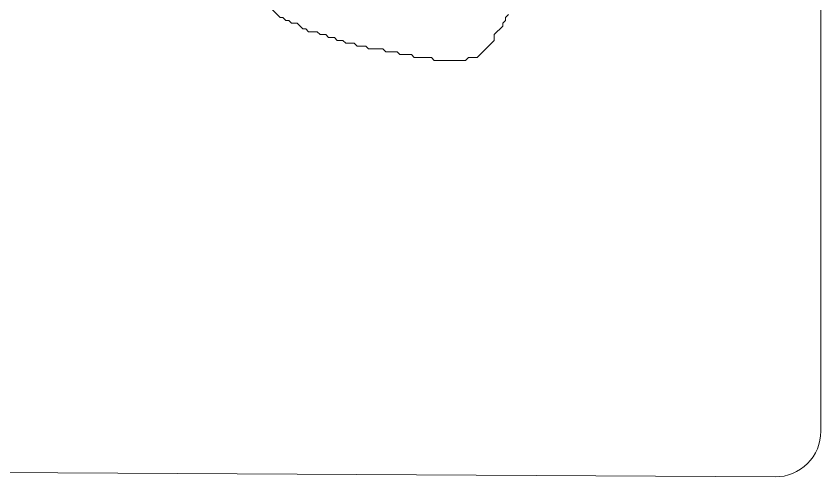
# Model space of a CAD drawing. Header units: millimetres. Extents: x 90 to 6638, y -1 to 4618.
# Drawn here: x 103.01 to 121.94, y -1.05 to 9.79 of the extents above; entities that cross this region are included whole.
import ezdxf

# ---------------------------------------------------------------- set-up
doc = ezdxf.new("R2010")
doc.units = ezdxf.units.MM
doc.layers.get('0').update_dxf_attribs({"lineweight": 9})

msp = doc.modelspace()

# ---------------------------------------------------------------- linework, layer by layer
for p, q in [((121.936, 0.026), (121.936, 62.162)), ((90.859, -0.875), (120.859, -1.046))]:
    msp.add_line(p, q)
at = {"lineweight": 9}
for p, q in [((109.015, 9.959), (109.216, 9.758)), ((109.216, 9.758), (109.284, 9.758)), ((109.284, 9.758), (109.351, 9.69)), ((109.351, 9.69), (109.418, 9.69)), ((109.418, 9.69), (109.485, 9.623)), ((114.52, 9.69), (114.453, 9.623)), ((114.587, 9.825), (114.52, 9.758)), ((114.52, 9.758), (114.52, 9.69)), ((109.485, 9.623), (109.619, 9.623)), ((109.619, 9.623), (109.552, 9.623)), ((109.686, 9.556), (109.619, 9.623)), ((109.619, 9.623), (109.754, 9.489)), ((109.754, 9.489), (109.821, 9.489)), ((109.821, 9.489), (109.888, 9.422)), ((114.453, 9.556), (114.252, 9.355)), ((114.453, 9.623), (114.453, 9.556)), ((109.888, 9.422), (110.089, 9.422)), ((110.089, 9.422), (109.955, 9.422)), ((110.156, 9.355), (110.089, 9.422)), ((110.089, 9.422), (110.156, 9.355)), ((110.291, 9.355), (110.156, 9.355)), ((110.156, 9.355), (110.291, 9.355)), ((110.358, 9.288), (110.291, 9.355)), ((110.291, 9.355), (110.358, 9.288)), ((110.492, 9.288), (110.358, 9.288)), ((110.358, 9.288), (110.492, 9.288)), ((110.559, 9.22), (110.492, 9.288)), ((110.492, 9.288), (110.559, 9.22)), ((114.252, 9.355), (114.252, 9.288)), ((114.252, 9.22), (114.252, 9.288)), ((110.693, 9.22), (110.559, 9.22)), ((110.559, 9.22), (110.693, 9.22)), ((110.761, 9.153), (110.693, 9.22)), ((110.693, 9.22), (110.761, 9.153)), ((110.962, 9.153), (110.761, 9.153)), ((110.761, 9.153), (110.962, 9.153)), ((111.029, 9.086), (110.962, 9.153)), ((110.962, 9.153), (111.029, 9.086)), ((113.849, 8.818), (114.252, 9.22)), ((111.231, 9.086), (111.029, 9.086)), ((111.029, 9.086), (111.231, 9.086)), ((111.298, 9.019), (111.231, 9.086)), ((111.231, 9.086), (111.298, 9.019)), ((111.633, 9.019), (111.298, 9.019)), ((111.298, 9.019), (111.633, 9.019)), ((111.7, 8.952), (111.633, 9.019)), ((111.633, 9.019), (111.7, 8.952)), ((111.969, 8.952), (111.7, 8.952)), ((111.7, 8.952), (111.969, 8.952)), ((112.036, 8.885), (111.969, 8.952)), ((111.969, 8.952), (112.036, 8.885)), ((112.305, 8.885), (112.036, 8.885)), ((112.036, 8.885), (112.305, 8.885)), ((112.372, 8.818), (112.305, 8.885)), ((112.305, 8.885), (112.372, 8.818)), ((112.775, 8.818), (112.372, 8.818)), ((112.372, 8.818), (112.775, 8.818)), ((112.842, 8.75), (112.775, 8.818)), ((112.775, 8.818), (112.842, 8.75)), ((113.58, 8.75), (112.842, 8.75)), ((112.842, 8.75), (113.58, 8.75)), ((113.647, 8.818), (113.58, 8.75)), ((113.58, 8.75), (113.647, 8.818)), ((113.782, 8.818), (113.647, 8.818)), ((113.647, 8.818), (113.849, 8.818))]:
    msp.add_line(p, q, dxfattribs=at)
msp.add_arc((120.865, 0.026), 1.071, 269.6728, 0)

doc.saveas('drawing.dxf')
